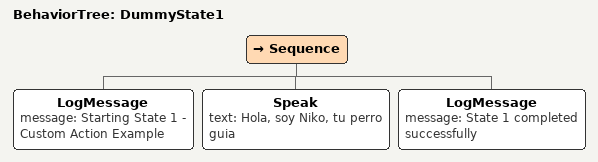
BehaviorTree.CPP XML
<root BTCPP_format="4">
  <BehaviorTree ID="DummyState1">
    <Sequence>
      <LogMessage message="Starting State 1 - Custom Action Example"/>
      <Speak text="Hola, soy Niko, tu perro guia"/>
      <LogMessage message="State 1 completed successfully"/>
    </Sequence>
  </BehaviorTree>
</root>
